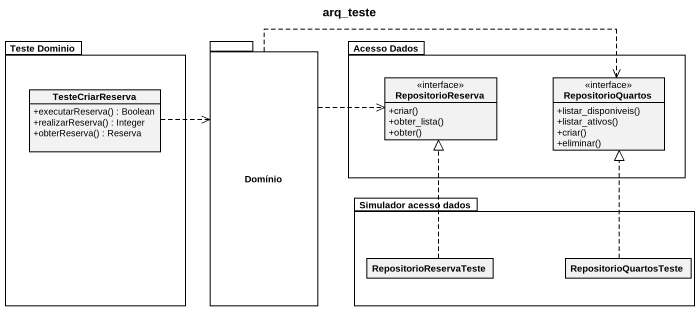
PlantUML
@startuml
title arq_teste
hide circle
hide empty members
skinparam classAttributeIconSize 0
package "Teste Dominio" as Teste_Dominio {
  class TesteCriarReserva {
    +executarReserva() : Boolean
    +realizarReserva() : Integer
    +obterReserva() : Reserva
  }
}
package Domínio {
}
package "Acesso Dados" as Acesso_Dados {
  interface RepositorioReserva {
    +criar()
    +obter_lista()
    +obter()
  }
  interface RepositorioQuartos {
    +listar_disponiveis()
    +listar_ativos()
    +criar()
    +eliminar()
  }
}
package "Simulador acesso dados" as Simulador_acesso_dados {
  class RepositorioReservaTeste
  class RepositorioQuartosTeste
}
Domínio .right.> RepositorioReserva
Domínio .right.> RepositorioQuartos
TesteCriarReserva .right.> Domínio
RepositorioReservaTeste .up.|> RepositorioReserva
RepositorioQuartosTeste .up.|> RepositorioQuartos
@enduml
